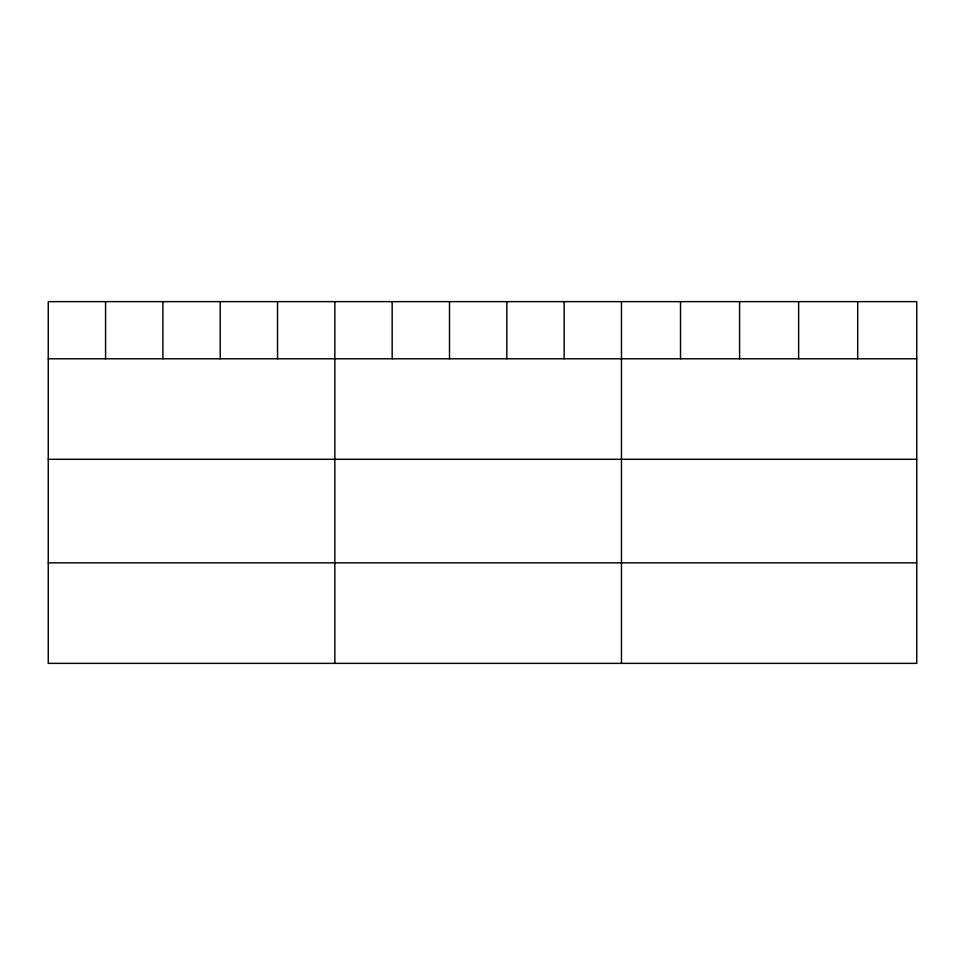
<?xml version="1.0" encoding="UTF-8"?>
<svg xmlns="http://www.w3.org/2000/svg" width="965" height="965" viewBox="0 0 965 965"><rect width="100%" height="100%" fill="white"/><g stroke="black" fill="none" stroke-linecap="round" stroke-linejoin="round"><path stroke-width="1.45" d="M916.75 358.787L916.75 663.365L48.25 663.365L48.25 301.635L916.75 301.635L916.75 358.787L48.25 358.787M48.25 459.292L916.75 459.292M48.25 562.848L916.75 562.848M857.692 301.635L857.692 358.787M798.634 301.635L798.634 358.787M739.576 301.635L739.576 358.787M680.518 301.635L680.518 358.787M621.46 301.635L621.46 663.365M564.139 301.635L564.139 358.787M506.818 301.635L506.818 358.787M449.497 301.635L449.497 358.787M392.176 301.635L392.176 358.787M334.855 301.635L334.855 663.365M277.534 301.635L277.534 358.787M220.213 301.635L220.213 358.787M162.892 301.635L162.892 358.787M105.571 301.635L105.571 358.787"/></g></svg>
